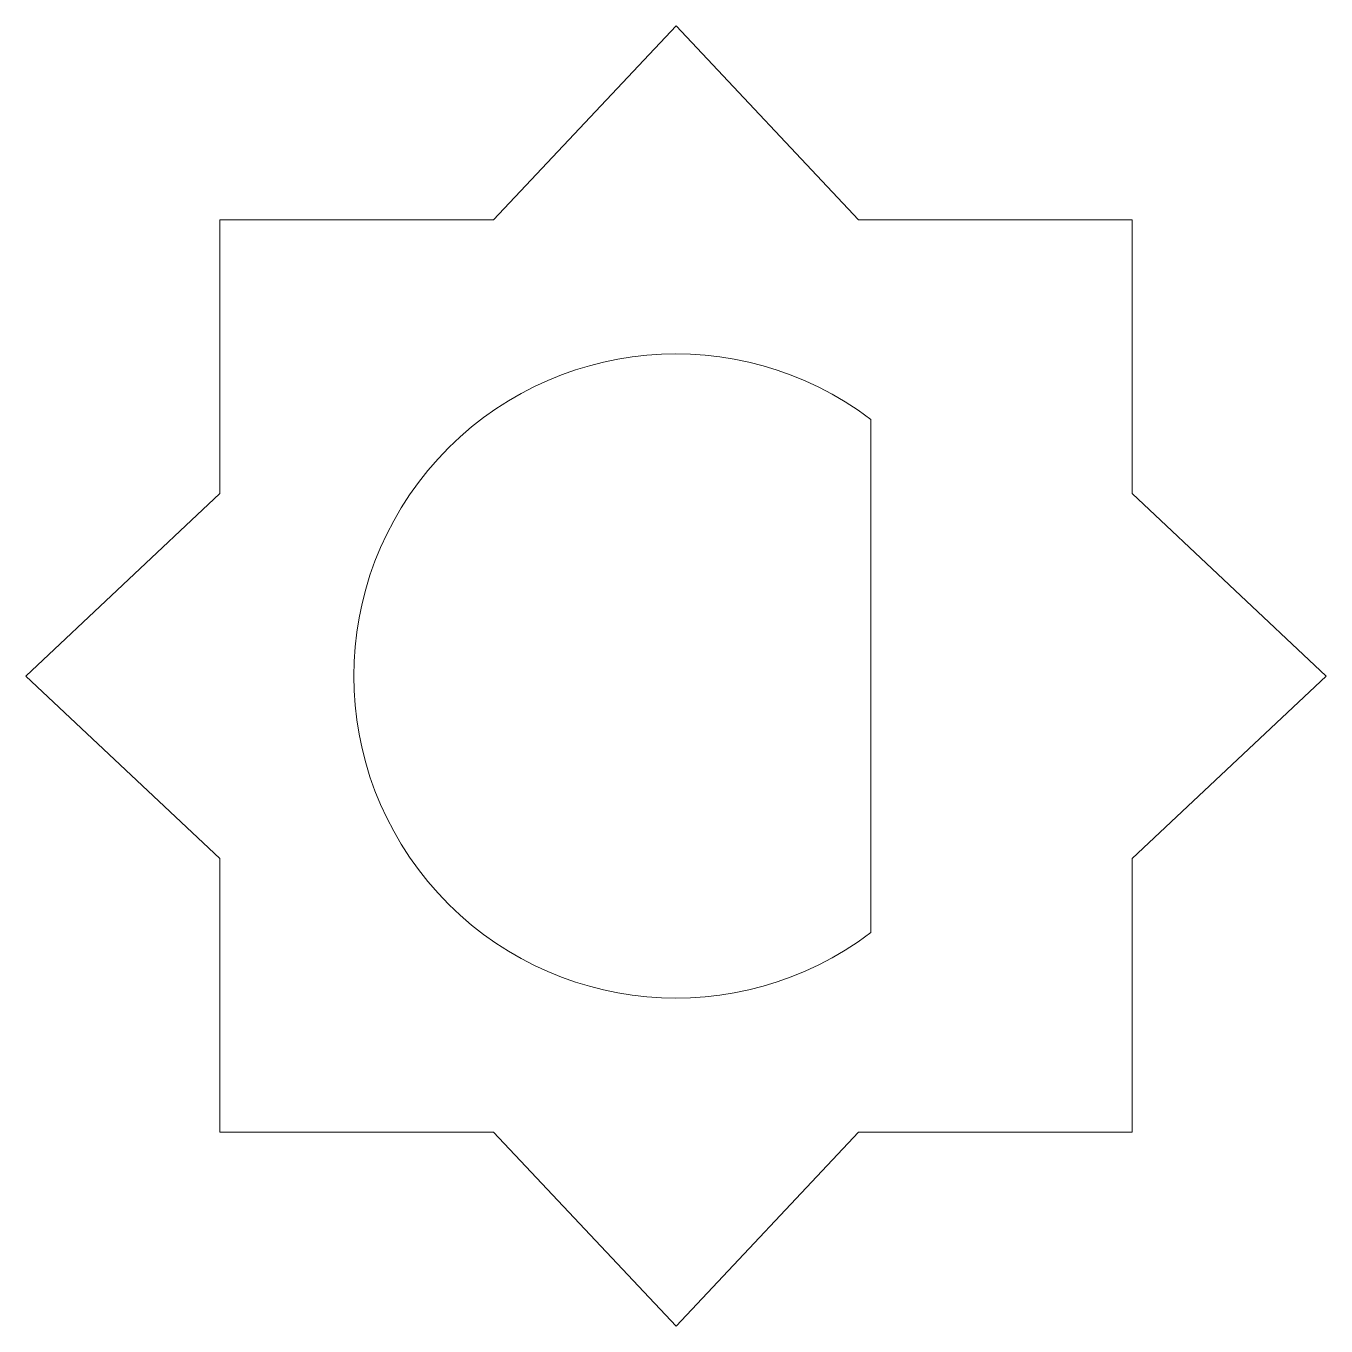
# Model space of a CAD drawing. Header units: millimetres. Extents: x -5.7 to 5.7, y -5.7 to 5.7.
import ezdxf

# ---------------------------------------------------------------- set-up
doc = ezdxf.new("R2010")
doc.units = ezdxf.units.MM

msp = doc.modelspace()

# ---------------------------------------------------------------- linework, layer by layer
at = {"color": 7, "linetype": 'Continuous', "lineweight": 15}
for p, q in [((0, 5.7), (-1.6, 4)), ((0, 5.7), (1.6, 4)), ((-4, 4), (-1.6, 4)), ((-4, 4), (-4, 1.6)), ((1.6, 4), (4, 4)), ((4, 4), (4, 1.6)), ((1.708, 2.25), (1.708, -2.25)), ((-5.7, 0), (-4, 1.6)), ((4, 1.6), (5.7, 0)), ((-5.7, 0), (-4, -1.6)), ((4, -1.6), (5.7, 0)), ((-4, -1.6), (-4, -4)), ((4, -1.6), (4, -4)), ((-4, -4), (-1.6, -4)), ((0, -5.7), (-1.6, -4)), ((0, -5.7), (1.6, -4)), ((1.6, -4), (4, -4))]:
    msp.add_line(p, q, dxfattribs=at)
msp.add_arc((0, 0), 2.825, 52.7934, 307.2066, dxfattribs=at)

doc.saveas('drawing.dxf')
